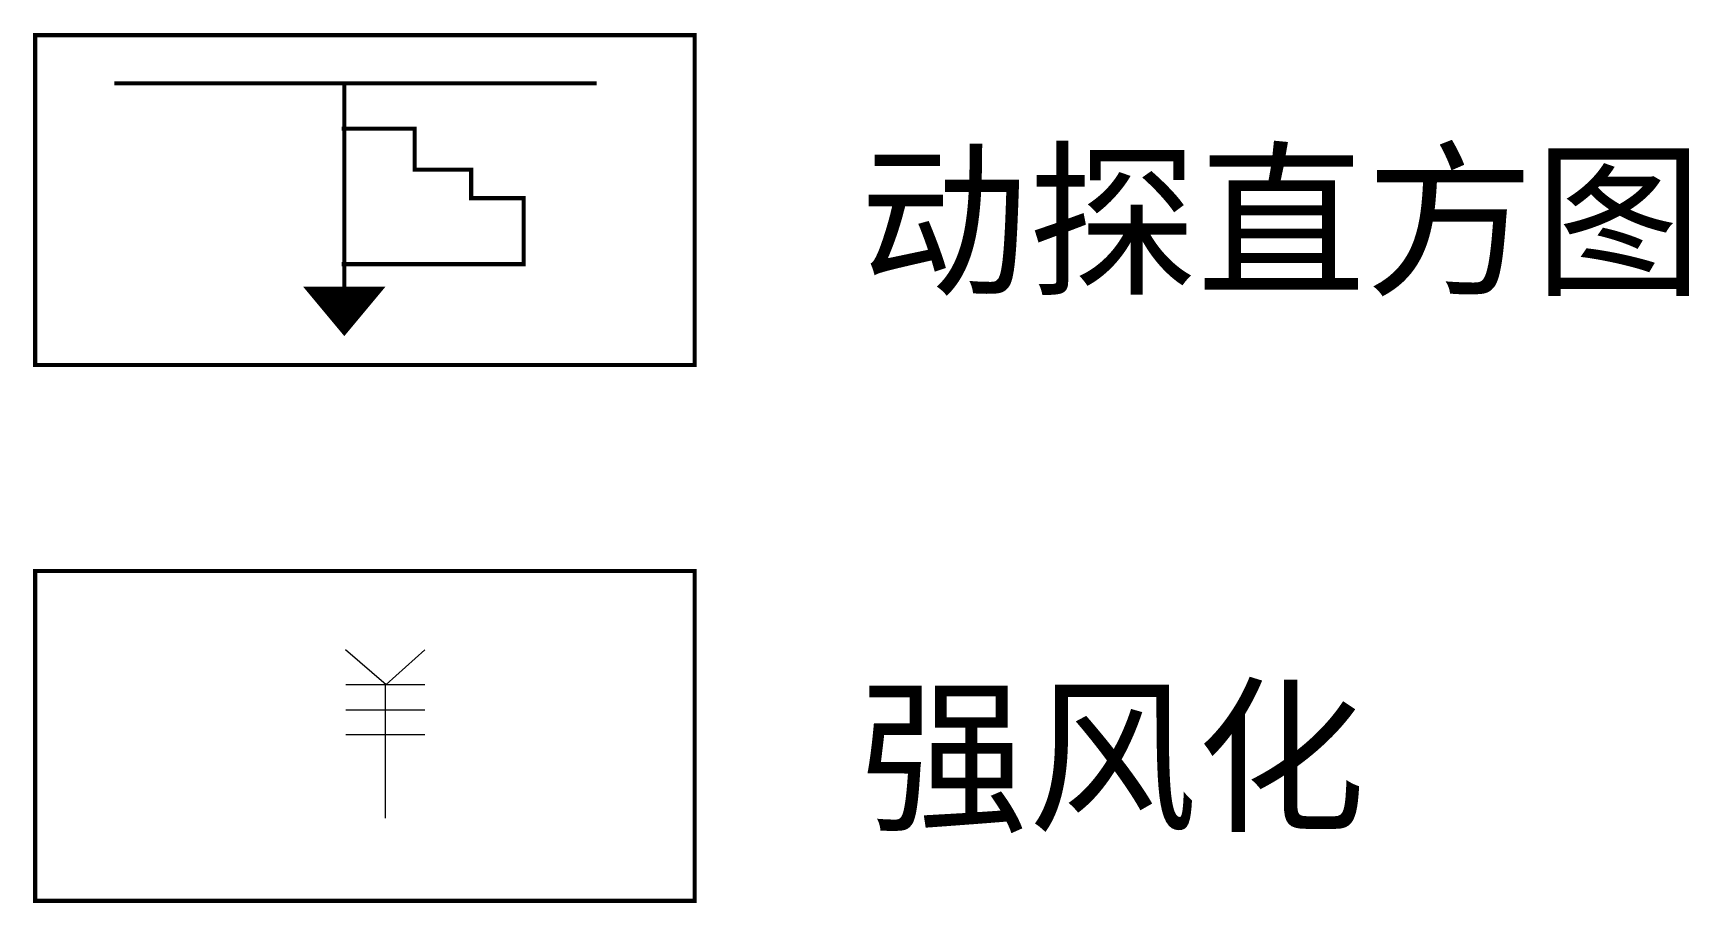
# Model space of a CAD drawing. Header units: millimetres. Extents: x -255 to 9196, y 129 to 426.
# Drawn here: x -6.2 to 51.3, y 251.3 to 281.5 of the extents above; entities that cross this region are included whole.
import ezdxf

# ---------------------------------------------------------------- set-up
doc = ezdxf.new("R2010")
doc.units = ezdxf.units.MM
doc.layers.add('地质-图例', color=7, linetype='Continuous')
doc.styles.add('图例文字', font='simfang_0.ttf', dxfattribs={"width": 0.7, "height": 3})

# ---------------------------------------------------------------- blocks, each defined once
blk = doc.blocks.new('tlgkdtzft')
at = {"const_width": 0.1}
for points in [[(1.923, 7.666), (13.622, 7.666)], [(7.5, 7.666), (7.5, 1.5)], [(7.437, 6.292), (9.208, 6.292), (9.208, 5.048), (10.577, 5.048), (10.577, 4.181), (11.852, 4.181), (11.852, 2.181), (7.437, 2.181)]]:
    blk.add_lwpolyline(points, dxfattribs=at)
blk.add_lwpolyline([(7.5, 0, 0, 2, 0), (7.5, 1.5, 2, 2, 0)], format="xyseb")
blk = doc.blocks.new('FHqiang')
at = {"color": 1, "lineweight": 0}
for p, q in [((1.056, 1.619), (0.565, 2.043)), ((1.056, 1.623), (1.527, 2.043)), ((0.569, 1.623), (1.527, 1.623)), ((1.051, 0.004), (1.051, 1.623)), ((0.569, 1.317), (1.527, 1.317)), ((0.569, 1.019), (1.527, 1.019))]:
    blk.add_line(p, q, dxfattribs=at)

msp = doc.modelspace()

# ---------------------------------------------------------------- linework, layer by layer
at = {"layer": '地质-图例', "color": 7, "linetype": 'Continuous', "const_width": 0.143, "flags": 128}
for points in [[(-6.086, 281.384), (16.794, 281.384), (16.794, 269.944), (-6.086, 269.944)], [(-6.086, 262.794), (16.794, 262.794), (16.794, 251.354), (-6.086, 251.354)]]:
    msp.add_lwpolyline(points, close=True, dxfattribs=at)

# ---------------------------------------------------------------- block references
at = {"layer": '地质-图例', "color": 7, "linetype": 'Continuous', "zscale": 1.43}
for name, p, xscale, yscale in [('tlgkdtzft', (-6.086, 270.945), 1.43, 1.144), ('FHqiang', (3.066, 254.214), 2.86, 2.86)]:
    msp.add_blockref(name, p, dxfattribs=dict(at, xscale=xscale, yscale=yscale))

# ---------------------------------------------------------------- texts
at = {"layer": '地质-图例', "color": 7, "linetype": 'Continuous', "style": '图例文字'}
for s, p in [('动探直方图', (22.514, 272.804)), ('强风化', (22.514, 254.214))]:
    msp.add_text(s, height=4.29, dxfattribs=at).set_placement(p)

doc.saveas('drawing.dxf')
